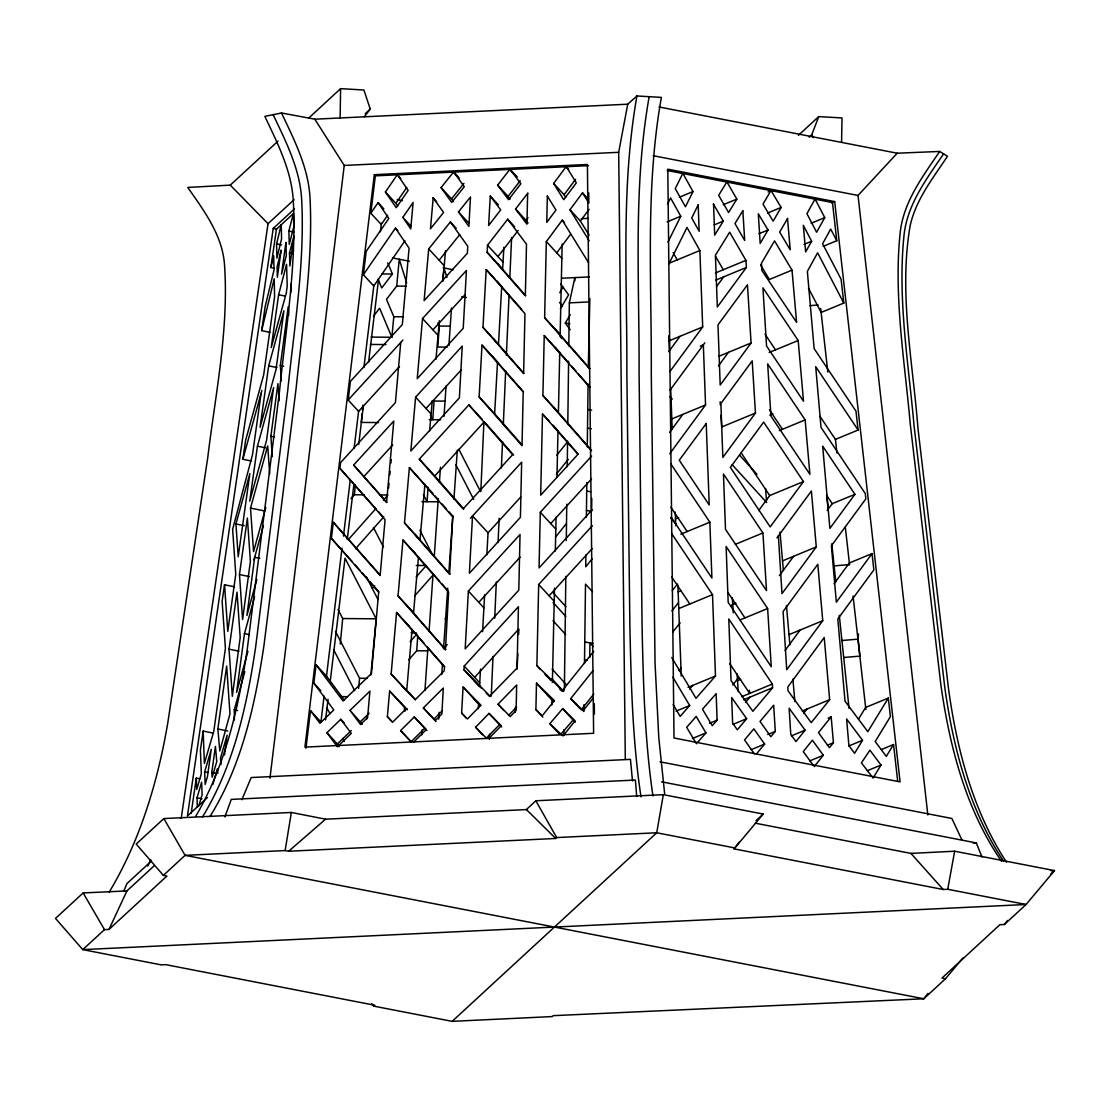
<?xml version="1.0" encoding="UTF-8"?>
<svg xmlns="http://www.w3.org/2000/svg" width="1110" height="1110" viewBox="0 0 1110 1110"><rect width="100%" height="100%" fill="white"/><g stroke="black" fill="none" stroke-linecap="round" stroke-linejoin="round"><path stroke-width="1.5" d="M563.797 734.889L563.866 729.783M564.366 690.198L565.836 576.326M566.294 540.514L566.766 504.134M567.238 466.727L567.571 441.211M567.793 424.187L568.597 361.222M568.792 346.015L569.347 302.877L574.855 277.611L574.813 280.872M583.874 711.552L583.957 704.683M584.484 663.433L585.511 584.11L592.421 591.685M585.886 554.847L585.733 566.794L592.116 558.871M586.371 517.274L586.815 482.572M587.273 446.872L588.078 384.06M588.3 367.132L589.868 298.562M589.743 657.578L589.937 642.87L593.351 646.617M591.783 498.39L591.616 511.308L586.455 510.447M340.104 117.993L340.617 88.647L363.886 90.007L370.254 109.044L364.371 116.703M841.588 142.108L842.004 117.951L818.75 116.592L798.409 135.323M527.638 193.417L526.945 224.178L515.567 209.013L527.888 193.084M535.894 709.567L536.491 683.163L554.362 700.604L542.249 715.77L535.894 709.567L542.846 717.115M540.362 669.358L536.879 665.584L538.683 584.498L592.351 525.71M591.602 456.085L540.292 512.279L539.058 567.932L592.185 509.74M542.901 395.507L544.233 335.581L559.745 352.411L558.413 412.323L542.901 395.507L591.547 450.84M589.535 368.825L544.635 317.738L546.328 241.564L562.243 220.141L564.56 222.652M551.892 704.933L552.003 699.98L536.491 683.163M552.391 682.414L554.5 588.078M555.319 551.032L556.082 517.107M556.956 477.425L557.997 430.777L552.919 425.255L578.088 453.893M562.159 243.992L560.148 334.568L544.635 317.738M480.81 491.619L483.891 422.355M489.33 739.413L489.565 734.223M491.258 696.15L493.02 656.357M494.713 618.284L496.323 581.931M498.071 542.512L499.153 518.259M501.373 468.004L502.539 441.766M503.302 424.7L505.688 370.809M506.382 355.394L509.074 294.663M509.837 277.417L511.613 237.554M515.193 712.384L515.415 707.181M517.107 669.094L517.801 653.512M518.648 634.476L518.883 629.273M461.621 713.092L463.064 687.09L480.908 705.155L467.435 718.975L461.621 713.092L466.256 718.128M464.022 669.802L464.23 666.056L518.425 606.698L517.066 668.04L489.871 695.956L464.022 669.802L479.534 686.618L480.505 669.122M468.378 591.047L465.187 648.851L518.8 590.131L520.035 534.479L468.378 591.047L483.904 607.878M482.004 345.141L523.212 392.024L522.019 445.707L479.131 396.922L482.004 345.141L497.516 361.971L494.644 413.752L521.728 444.555M486.18 269.55L524.961 313.658L523.615 373.584L482.989 327.353L486.18 269.55L495.448 279.609M507.686 219.211L526.501 244.242L525.349 295.815L487.137 252.345L487.526 245.268L507.686 219.211L514.638 226.759M478.313 708.79L478.577 703.92L463.064 687.09M482.586 631.673L484.612 594.932M486.846 554.709L488.053 532.814L520.798 496.947M501.706 286.38L498.501 344.183L482.989 327.353M503.871 247.28L502.65 269.161L487.137 252.345M408.716 659.798L416.722 650.765L417.735 636.099M428.071 487.235L427.072 501.706L423.423 494.616M437.923 323.024L439.269 326.062L437.812 347.055L447.219 347.125M421.869 734.875L422.216 729.811M424.963 690.254L427.933 647.588M429.07 631.229L432.956 575.216L414.599 595.931M434.274 556.263L438.27 498.57M439.394 482.489L440.448 467.241M443.986 416.389L446.095 385.933M448.898 345.529L451.506 308.011M438.672 719.086L439.144 712.301M441.766 674.45L442.474 664.182M443.542 648.767L447.746 588.217M448.815 572.913L452.769 515.859M453.921 499.25L457.334 450.105M843.711 657.495L859.903 656.121L858.127 639.124L858.529 633.949M400.738 342.435L395.424 402.555L340.576 462.634L339.882 468.309L385.073 519.716L380.133 575.549L333.333 522.31L331.39 538.392L378.663 592.171L371.475 673.506L343.032 701.007L316.059 664.835L313.839 683.149L333.805 709.928L319.944 723.332L310.509 710.664L305.944 748.279M387.362 716.671L389.624 691.086L406.274 708.582L392.621 722.194L387.362 716.671L391.996 721.694M412.087 629.356L406.648 690.892L391.136 674.075L396.575 612.526L409.035 626.04M402.972 540.071L448.62 592.005L445.429 649.808L398.032 595.904L402.972 540.071L415.431 553.585M409.382 467.574L452.783 516.941L449.606 574.217L404.484 522.893L409.382 467.574L432.886 493.492M415.598 397.172L410.839 451.021L459.373 397.852L462.246 346.084L415.598 397.172L431.11 414.002M422.535 318.556L417.235 378.677L463.231 328.282L466.422 270.479L422.535 318.556L438.062 335.387M428.696 248.917L424.117 300.657L467.379 253.274L467.768 246.24L450.382 221.958L428.696 248.917L444.208 265.748M404.845 711.33L405.136 707.916L389.624 691.086M418.484 556.901L413.558 612.734L398.032 595.904M424.894 484.39L420.01 539.71L404.484 522.893M429.625 430.833L432.303 400.543M435.939 359.432L439.352 320.734M442.835 281.26L445.54 250.638M340.271 644.064L342.685 618.548L338.009 609.446M351.01 498.598L354.409 494.755L355.366 484.668M362.068 413.836L361.263 422.424L378.579 422.549M362.401 410.409L362.887 405.247M358.599 688.366L359.557 678.265L335.498 631.41M371.073 337.093L391.844 337.26L393.8 316.711L386.488 299.325L396.7 286.061L399.239 259.282L406.69 282.995M366.675 719.169L366.994 715.742M370.851 674.949L376.179 618.811L345.03 558.15L330.114 682.248M388.542 488.289L389.013 483.238M389.804 474.83L390.123 471.459M390.928 463.05L391.247 459.679M442.723 280.927L443.958 267.968L446.942 277.445M325.577 719.918L328.06 699.314M347.291 539.377L353.771 485.431M358.696 444.5L363.345 405.885M368.575 362.346L378.524 279.609M269.966 778.193L344.239 165.445L314.81 119.186L281.524 112.984L264.846 116.383C277.625 143.398 291.722 170.871 293.331 201.326C296.606 264.943 285.964 328.269 279.484 391.372L247.294 648.92C238.803 706.584 225.663 765.289 195.859 816.044M399.489 366.55L358.585 411.338L348.165 400.03L350.427 381.396L402.319 324.55L409.077 248.141L395.438 228.133L363.358 274.711L373.779 286.019L404.9 240.856M363.358 274.711L366.189 251.332L388.847 218.434L378.08 202.644L370.809 213.189L381.243 224.498L387.598 215.271M370.809 213.189L375.333 175.852L397.255 174.797L400.738 178.571M320.957 721.764L324.092 695.984M326.382 677.072L342.005 548.132M343.462 536.088L350.344 479.353M354.09 448.412L358.683 410.589M363.886 367.604L373.89 285.09M380.355 231.782L381.396 223.193M224.484 754.966L227.134 735.153L220.46 758.213L221.001 764.429M244.824 671.647L234.279 709.831L234.404 720.043M254.592 597L244.477 633.588L236.61 692.335L247.96 651.292M272.311 456.751L270.868 436.272L277.916 383.644L279.109 400.821M281.399 380.73L280.33 365.565L288.198 306.818L288.78 315.198M291.306 283.577L290.778 292.776M261.114 393.245L252.511 454.642L232.628 529.359L235.764 574.314L227.786 631.34L224.539 584.776L234.446 586.788M211.774 772.505L215.423 746.378L216.769 761.474L212.19 777.264L211.774 772.505L215.076 773.17M217.865 728.992L226.662 666.125L229.992 713.786L219.808 750.971L217.865 728.992L227.772 731.004M229.035 649.156L237.013 592.13L240.19 637.556L232.323 696.303L229.035 649.156L238.941 651.168M239.469 574.564L247.377 518.065L250.402 561.258L242.604 619.463L239.469 574.564L249.375 576.576M257.437 446.164L249.736 501.165L266.594 440.212L273.629 387.584L257.437 446.164L265.692 447.843M268.675 365.856L260.087 427.267L276.043 369.505L283.91 310.745L268.675 365.856L276.931 367.535M278.624 294.733L271.228 347.583L286.241 293.262L287.212 286.102L286.56 264.263L278.624 294.733L285.228 296.079M285.908 242.66L281.51 274.17L286.297 255.73L285.908 242.382M664.64 793.608L658.771 737.47L655.053 663.211L651.279 373.584C651.764 281.551 645.104 188.547 661.38 97.403L636.946 95.973C620.726 187.132 627.289 280.122 626.845 372.155L629.911 628.01C631.16 684.37 632.575 740.994 640.983 796.813M649.17 96.695C632.936 187.84 639.513 280.844 639.069 372.863L642.121 628.732C643.342 684.565 644.799 740.647 652.944 795.981M181.207 818.458L268.037 223.693L294.081 199.689M294.469 208.874L273.24 228.438L187.451 815.989L207.487 797.521M191.156 813.366L196.303 778.11L199.606 778.776M213.078 733.086L203.172 731.074L200.424 749.861L201.312 773.823L196.72 789.432L196.303 778.11M224.539 584.776L222.125 601.273L225.413 648.309L213.786 731.393L204.365 763.444L203.172 731.074M251.11 460.941L242.854 459.262L245.657 440.143L263.667 374.958L274.586 296.925L274.198 278.818L261.641 330.641L269.897 332.32M261.641 330.641L265.151 306.637L274.017 270.049L273.698 255.758L270.854 267.496L274.156 268.176M270.854 267.496L276.459 229.173L293.415 213.536L293.859 226.648L289.252 244.367L288.864 231.019L293.415 213.536M291.347 812.464L163.836 818.57L136.183 844.058L163.378 875.36L185.079 855.352L285.131 850.565L291.347 812.464L325.563 819.194L526.39 809.578L535.825 800.768L663.336 794.663L763.194 814.046L734.099 848.886L943.236 889.499L947.732 889.276L1026.084 904.497L1054.5 870.615L954.642 851.217L910.921 853.396L755.341 823.19M663.336 794.663L656.731 832.778L452.131 1021.353L373.779 1006.132L371.531 1003.537M947.732 889.276L954.642 851.217M625.305 759.42L618.686 152.306L627.733 104.201L636.946 95.973M281.26 224.733L281.565 238.872L276.903 258.13L276.57 243.909L281.205 224.789M289.502 252.927L293.9 236.028L289.89 266.012L289.502 252.927L292.818 253.593M242.854 459.262L261.863 390.498M235.93 523.976L249.875 473.554L238.22 556.762L235.93 523.976L244.186 525.654M265.789 507.409L253.566 551.642L250.513 508.089L267.704 445.873L269.675 473.984M253.954 559.912L263.431 525.627M256.84 579.517L246.892 615.509L254.689 557.289L259.768 558.33M212.843 784.506L217.407 768.717L217.824 773.392M197.372 807.275L197.025 797.812L201.618 782.203L202.089 794.816L198.87 805.735M204.67 771.825L211.261 749.403L207.473 776.459L205.142 784.423L204.67 771.825L207.972 772.491M224.9 816.891L231.296 799.394L635.392 780.053L636.71 796.591M809.176 137.182L811.715 134.837L818.75 116.592M241.869 799.727L251.193 777.541L630.452 759.379L632.492 780.927M123.696 891.316L126.97 883.56L151.487 860.985M126.915 890.928L83.153 892.939L55.5 918.414L82.778 949.633L104.479 929.639L108.988 929.417L126.915 890.928L154.29 865.689M147.81 865.994L150.78 859.834M667.54 204.171L670.606 197.982L680.763 216.228L667.929 242.119M682.761 173.493L675.255 188.617L685.453 206.793L693.001 191.572L682.955 173.535M668.928 263.847L687.007 227.425L699.869 250.527L702.685 326.95L669.871 371.614M814.962 199.162L806.942 213.689L816.613 232.254L824.758 217.629L815.156 199.203M811.618 241.231L805.652 251.928L803.321 225.288L811.618 241.231L804.056 244.353M768.009 229.992L760.17 243.451L758.324 213.786L768.009 229.992L758.935 233.738M768.092 191.891L771.103 190.643L781.149 207.431L773.143 221.181L762.986 204.171L770.895 190.601L727.036 182.096L736.846 199.092L728.59 212.523L718.656 195.291L726.814 182.054L667.152 170.468M787.67 218.337L779.65 232.087L790.237 249.792L787.503 218.628M559.759 292.679L563.02 287.157M570.207 329.767L565.309 323.065L570.304 314.588M560.397 308.76L568.597 294.858L560.703 283.938M109.169 892.19C140.304 840.395 157.897 781.343 167.915 722.083L207.764 457.487C215.506 393.592 228.951 329.379 224.511 264.749C222.402 235.14 204.101 210.886 187.756 187.437L230.269 185.134L278.027 141.123M858.502 719.127L865.633 707.445L888.319 698.065L890.4 716.616L875.193 741.536L886.293 756.396L893.55 744.519L897.685 781.204M862.525 740.301L854.589 753.315L848.928 745.74L846.583 718.961L862.525 740.301L848.928 745.934M888.319 698.065L867.812 731.657L845.015 701.159L837.814 618.978L873.861 569.902L872.03 553.599L849.358 562.978L834.054 583.791M881.021 765.054L873.084 778.054L861.402 762.875L869.921 750.193L881.021 765.054L867.409 770.673M713.341 203.907L723.29 221.14L714.687 235.126L713.55 204.268M202.506 816.918C233.724 765.803 246.878 705.821 255.619 647.227L287.823 389.679C294.289 326.562 304.945 263.25 301.67 199.62C300.047 169.178 285.95 141.705 273.185 114.691M209.984 816.516C241.911 765.192 255.092 704.586 263.958 645.534L296.162 387.987C302.628 324.869 313.284 261.558 310.009 197.927C308.386 167.485 294.289 139.999 281.524 112.984M1006.492 862.206C972.929 810.938 957.084 749.985 948.662 689.907L917.998 428.682C912.795 361.333 898.531 292.749 910.214 225.385C916.069 199.3 933.066 178.072 947.468 156.274L939.712 151.446C922.826 176.296 903.651 201.562 900.196 232.406C893.508 296.273 904.608 360.334 910.242 423.867L940.905 685.078C949.661 746.697 965.839 809.592 1001.622 861.429M943.597 153.86C926.697 178.696 907.522 203.963 904.067 234.821C897.38 298.687 908.493 362.748 914.113 426.268L944.79 687.492C953.282 748.057 969.294 809.537 1003.44 861.041M459.304 178.391L453.518 172.106L397.505 174.783L408.147 190.407L396.228 207.723L385.42 191.988L397.255 174.797M397.658 205.919L395.854 203.297L406.773 187.437M402.847 217.366L413.1 202.478L410.769 228.896L402.847 217.366L410.964 226.162M668.719 351.676L680 336.33M716.685 286.38L723.706 276.834M746.378 267.468L717.324 307.012L715.423 255.258L729.659 232.17L745.934 260.364L746.378 267.468L715.797 280.108M670.038 390.179L704.794 342.851M669.566 432.47L682.872 414.363M718.447 365.925L728.41 352.37M669.732 453.74L705.544 404.983L703.338 344.849L700.313 346.098M751.082 342.99L720.196 385.045L717.976 324.911L747.46 284.784L751.082 342.99L718.919 356.282M755.452 413.045L722.846 457.417L720.876 403.554L752.205 360.903L755.452 413.045L721.708 426.989L720.973 415.209M758.63 510.642L769.716 495.532L803.46 481.587L763.652 422.105L730.38 467.393L770.187 526.889L803.46 481.587M776.986 537.851L811.382 491.036L816.28 546.925L781.981 593.614L778.387 535.936M779.4 575.632L793.595 556.304M827.241 510.503L832.25 503.69L854.922 494.311L822.676 446.109L829.878 528.402L854.922 494.311M785.061 650.502L800.06 630.078M822.746 620.698L786.726 669.718L783.105 611.527L817.792 564.296L822.746 620.698L789.002 634.656M872.03 553.599L836.343 602.175L831.404 545.773L865.855 498.862L865.259 493.506L821.025 427.419L815.711 366.675L858.099 430.042L835.428 439.407L820.012 416.375M588.425 165.654L566.336 166.708L576.326 182.845L563.727 199.689L553.654 183.455L566.086 166.722L568.403 169.233M565.753 197.469L564.074 194.763L575.549 179.321M589.244 240.842L569.957 209.748L582.514 192.849L587.148 197.885M556.762 252.872L570.679 234.127M589.16 235.195L580.391 221.056L589.091 209.36M734.099 848.886L739.246 842.046M387.723 262.89L392.413 274.031L381.715 287.962L377.983 279.096M373.487 316.225L379.634 308.247L391.844 337.26M566.086 166.722L510.073 169.4L520.867 183.76L508.56 199.689L497.641 185.134L509.795 169.414L516.747 176.948M510.059 199.092L508.075 196.442L520.229 180.722M497.96 256.576L518.106 230.519M528.069 223.082L526.001 220.321L528.013 217.726M928.043 993.381L923.784 998.778L553.155 1015.664L552.183 1016.566L452.131 1021.353M962.911 957.972L945.484 978.77L941.96 978.09L999.874 924.713L1004.383 924.491L1007.589 920.44M593.725 651.348L562.423 690.517L536.879 665.584M579.975 708.638L570.707 698.592L592.865 670.856M581.14 709.9L593.794 694.041M562.978 735.986L575.091 720.82L562.645 708.679L549.825 723.664L559.093 733.71M593.212 698.135L583.152 710.733L570.707 698.592M509.795 169.414L453.796 172.092L464.271 186.73L451.673 202.408L441.072 187.576L453.518 172.106M453.421 201.576L451.492 198.884L463.938 183.414M458.472 211.927L470.501 196.97L468.864 226.468L458.472 211.927L468.892 223.235M439.116 260.226L459.734 234.612M556.832 455.128L567.501 441.877M556.387 474.109L568.264 459.346M555.597 537.004L566.377 523.601M672.271 590.589L677.572 584.013M671.925 610.861L678.39 602.827M672.604 632.214L680.152 622.849M679.029 670.662L681.152 668.012M730.963 606.143L733.113 603.479M732.711 684.939L738.122 678.21M803.723 713.106L806.984 709.054M805.111 730.2L795.967 741.563L790.764 734.404L789.127 708.236L805.111 730.2L791.499 735.819M829.656 699.675L811.202 722.638L788.044 690.808L787.809 687.048L824.217 637.501L829.656 699.675L802.239 711.011M831.168 716.866L818.486 732.642L829.434 747.696L833.43 742.715L831.168 716.866L828.143 718.114M814.199 766.621L823.342 755.258L812.395 740.217L803.251 751.581L813.214 765.262M745.518 702.394L749.888 697.177M746.655 718.697L737.331 729.811L732.614 723.137L731.67 697.552L746.655 718.697L733.044 724.33M772.574 687.798L752.857 711.302L731.046 680.527L728.784 618.964L772.338 684.051L772.574 687.798L743.575 699.786M756.368 753.967L764.651 744.088L753.843 728.84L744.533 739.954L754.342 753.815M775.293 731.393L770.853 736.693L760.045 721.445L773.656 705.211L775.293 731.393L767.732 734.515M561.313 733.724L573.079 719.988L562.645 708.679M689.574 689.088L692.82 685.383M672.868 677.225L689.671 705.516L680.18 716.38L673.146 704.559M671.439 533.258L712.509 594.641L715.492 676.004L695.998 698.301L671.758 657.522M697.51 742.562L705.946 732.905L696.178 716.449L686.674 727.314L696.456 743.769M717.115 720.14L712.273 725.676L702.491 709.235L716.144 693.639L717.115 720.14L709.554 723.262M348.221 539.779L375.43 509.088M383.366 500.124L387.903 495.018L379.523 494.949M355.505 548.77L383.81 516.83M372.433 588.258L374.708 585.692M416.125 577.006L426.323 565.503L416.264 565.434M410.117 641.691L416.847 634.101M445.068 618.783L447.33 616.23M443.75 648.379L447.163 644.521M348.165 400.03L402.916 340.048M432.969 329.864L465.312 294.441M353.632 465.048L393.786 421.065L386.585 502.525L353.632 465.048L386.793 502.206M364.066 476.356L392.746 444.93M426.018 408.48L461.33 369.81M468.836 404.9L512.612 454.698L463.064 508.963L419.289 459.165L468.836 404.9L482.129 419.316M463.758 508.921L434.801 475.982L484.348 421.717M470.446 518.273L521.644 462.19L520.423 517.343L469.363 573.26L472.541 515.983L488.053 532.814M478.812 602.355L520.132 557.095M550.726 523.587L591.533 478.896M474.664 677.364L518.481 629.37M549.117 595.806L592.282 548.52M927.849 814.976L858.03 195.457L897.213 153.208L939.712 151.446M482.531 734.751L475.579 727.216L489.038 713.397L501.262 725.76L488.913 738.428M498.002 704.184L516.677 685.009L516.108 710.511L510.225 716.561L498.002 704.184L503.801 710.469M486 738.525L499.472 724.705L489.038 713.397M508.435 715.492L516.608 707.112M414.266 716.977L424.7 728.285L411.033 741.882L400.613 730.574L414.266 716.977L426.268 729.575L413.752 742.049M423.354 707.916L443.306 688.034L441.863 714.035L435.356 720.515L423.354 707.916L435.966 721.514M433.788 719.225L442.002 711.038M340.784 719.294L351.287 733.377L337.426 746.78L326.923 732.697L340.784 719.294L344.267 723.054M350.011 710.372L369.921 691.128L367.577 717.629L360.514 724.469L350.011 710.372L362.346 724.247M339.258 746.558L337.357 744.005L351.218 730.602M360.431 721.68L369.144 713.258M308.857 117.924L340.617 88.647M365.176 113.733L370.254 109.044M108.988 929.417L166.902 876.04L163.378 875.36M373.779 1006.132L374.764 1005.244L165.64 964.632L161.13 964.854L82.778 949.633L1026.084 904.497L1004.383 924.491M285.131 850.565L288.655 851.245L555.708 838.466L556.679 837.564L656.731 832.778L735.084 847.998M756.035 820.665L763.194 814.046M1050.726 874.083L1054.5 870.615L1051.128 870.767M945.484 978.77L923.784 998.778L185.079 855.352L163.836 818.57M288.655 851.245L325.563 819.194M831.57 202.866L834.678 201.576L900.085 781.884L674.006 737.997L667.804 169.178L834.678 201.576M679.403 197.191L693.001 191.572M667.165 221.847L680.763 216.228M723.248 204.712L736.846 199.092M714.216 224.886L723.29 221.14M767.537 213.051L781.149 207.431M669.288 263.167L699.869 250.527M811.146 223.263L824.758 217.629M715.353 273.004L745.934 260.364M823.162 246.351L836.774 240.717L832.472 202.561L771.103 190.643M792.013 270.132L796.605 322.413L761.849 270.479L761.404 263.361L774.516 240.884L792.013 270.132L769.341 279.512L760.586 264.888M668.942 340.895L702.685 326.95M836.774 240.717L830.696 229.062L822.607 243.742L841.116 279.276L843.794 303.085L821.122 312.451L808.427 288.059M769.188 352.467L798.187 340.493L762.931 287.809L766.552 346.001L803.501 401.223L798.187 340.493M671.8 418.928L705.544 404.983M769.771 415.168L772.921 413.863M779.303 430.597L805.138 419.913L767.676 363.913L770.923 416.056L809.912 474.317L805.138 419.913M675.477 518.925L678.64 517.621M680.846 534.16L709.845 522.172L670.676 463.633M735.32 544.358L762.917 532.953L723.456 473.97L725.496 529.303L766.511 590.617L762.917 532.953M678.154 591.963L681.318 590.659M782.536 560.883L816.28 546.925M678.765 608.585L712.509 594.641M732.78 604.562L735.93 603.257M740.217 619.866L767.634 608.53L726.12 546.495L728.174 602.341L771.256 666.735L767.634 608.53M688.075 687.34L715.492 676.004M737.526 680.68L740.675 679.375M676.073 711.149L689.671 705.516M741.758 696.692L772.338 684.051M692.349 738.525L705.946 732.905M751.04 749.708L764.651 744.088M827.38 745.212L833.43 742.715M809.745 760.877L823.342 755.258M881.451 749.528L893.55 744.519M810.05 305.652L818.139 304.959M834.096 565.892L848.678 564.643M841.935 640.512L858.127 639.124M314.81 119.186L627.733 104.201M344.239 165.445L618.686 152.306M581.238 218.684L588.134 218.351M561.688 278.249L589.396 276.903M569.347 302.877L589.133 301.934M973.109 843.073L976.273 842.92L982.017 857.059M382.02 273.948L392.413 274.031M396.7 286.061L406.107 286.144M393.8 316.711L403.208 316.78M439.269 326.062L450.244 326.146M370.379 344.447L385.961 344.572M445.041 401.112L434.065 401.029L432.761 419.705L430.444 415.182M429.306 419.677L440.601 419.76M354.409 494.755L364.455 494.838M421.869 501.664L438.048 501.789M342.685 618.548L376.179 618.811M411.033 632.783L416.236 632.825M416.722 650.765L427.697 650.848M359.557 678.265L367.396 678.335M340.493 696.636L347.416 696.692M404.026 708.943L407.481 708.971M565.309 323.065L569.86 323.815M587.759 409.437L591.63 410.076M587.509 428.169L591.394 428.807M586.704 491.078L590.575 491.716M584.762 642.01L592.962 643.37M584.526 659.992L587.121 660.422M658.965 106.962L897.213 153.208M653.179 155.691L858.03 195.457M397.186 199.633L402.264 200.619M392.579 257.964L409.437 261.225M443.154 267.76L453.296 269.786M461.746 296.634L466.422 297.536M659.978 761.793L951.88 818.472L962.148 840.395M661.518 781.801L976.273 842.92M288.864 231.019L293.817 232.032M273.24 228.438L276.529 229.118M276.57 243.909L281.538 244.908M280.33 365.565L283.633 366.231M270.868 436.272L274.267 436.965M250.513 508.089L264.069 510.836M244.477 633.588L249.431 634.601M234.279 709.831L237.582 710.497M197.025 797.812L201.978 798.825M549.825 723.664L561.785 734.862M550.962 680.458L544.996 674.38M559.468 688.769L561.91 691.141M546.911 694.458L554.07 701.437M573.079 719.988L575.341 722.194M526.39 809.578L555.708 838.466M474.456 681.11L481.504 688.242M486.194 693.001L489.718 696.567M473.498 698.398L480.63 705.627M499.472 724.705L501.692 726.953M475.579 727.216L486.679 738.455M230.269 185.134L268.037 223.693M391.136 674.075L415.362 699.522L444.264 670.731L444.472 667.013L396.575 612.526M401.556 685.383L415.404 699.924M400.058 702.394L407.19 709.9M424.7 728.285L426.878 730.574M400.613 730.574L411.519 742.035M566.336 166.708L568.653 169.219M553.654 183.455L564.074 194.763M569.957 209.748L580.391 221.056M510.073 169.4L517.024 176.934M497.641 185.134L508.075 196.442M546.328 241.564L561.84 258.38M515.567 209.013L526.001 220.321M491.411 197.302L498.362 204.837M453.796 172.092L458.43 177.128M441.072 187.576L451.492 198.884M487.526 245.268L503.038 262.099M436.674 201.715L433.191 197.941L430.472 228.785L443.598 212.468L432.969 197.635M450.382 221.958L456.182 228.244M500.679 285.27L496.614 280.858L521.7 309.399M385.42 191.988L395.854 203.297M378.08 202.644L383.88 208.916M395.438 228.133L397.755 230.644M543.65 415.209L549.436 421.495M479.131 396.922L494.644 413.752M540.292 512.279L555.805 529.109M538.683 584.498L554.195 601.329M419.289 459.165L434.801 475.982M339.882 468.309L376.29 509.185M333.333 522.31L380.286 575.174M464.23 666.056L479.742 682.886M331.39 538.392L351.953 561.216M316.059 664.835L326.493 676.143L344.461 700.257M313.839 683.149L320.79 690.684M310.509 710.664L320.929 721.972M326.923 732.697L337.357 744.005M739.538 455.156L756.951 474.234M669.982 396.617L672.271 399.114M732.184 464.743L766.691 502.525M670.634 518.051L676.462 524.447M553.252 592.837L565.975 606.795M553.071 602.494L565.809 616.438M552.974 620.629L565.614 634.462M552.156 669.136L566.1 684.412M552.017 678.834L563.644 691.572M910.921 853.396L943.236 889.499M497.571 263.653L525.668 295.621M555.056 329.046L589.868 368.645M554.667 346.889L568.306 362.415M571.719 366.3L576.27 371.475M578.546 374.056L589.923 387.002M544.233 335.581L589.729 387.335M493.409 338.661L523.892 373.335M553.321 406.815L590.659 449.272M492.424 356.449L523.49 391.788M485.375 422.896L513.652 455.058M435.175 496.087L438.603 499.986M442.03 503.885L446.595 509.074M448.884 511.682L453.449 516.871M414.918 534.201L449.994 574.106M378.552 511.752L383.075 516.885M413.392 551.379L439.643 581.251M441.933 583.846L447.635 590.34M408.466 607.212L445.693 649.572M355.325 565.059L359.834 570.179M362.082 572.746L367.715 579.142M369.963 581.709L378.968 591.949M406.995 623.834L424.103 643.3M427.53 647.185L444.638 666.652M559.509 302.336L562.52 306.457M559.69 335.706L561.715 338.495M811.715 134.837L813.588 137.612M765.026 334.193L775.501 349.858M769.48 409.867L782.467 429.292M826.562 495.185L832.25 503.69M741.202 452.908L769.716 495.532M670.926 507.27L687.173 531.551M727.98 592.532L744.949 617.909M671.245 517.26L711.899 578.019L709.845 522.172M671.689 576.895L689.837 604.02M729.783 663.711L749.666 693.431L749.458 690.281M582.514 192.849L588.841 203.061L588.73 192.862M562.243 220.141L588.591 262.709M83.153 892.939L104.479 929.639M715.548 256.382L723.262 269.744M535.825 800.768L556.679 837.564M673.173 252.678L677.197 259.906M843.794 303.085L817.626 252.775L807.358 271.381L814.13 348.596L855.976 411.144L858.099 430.042M458.86 449.328L480.006 490.537M455.891 464.757L473.72 499.486M419.941 530.289L432.567 554.889M373.473 527.555L383.533 547.161M366.397 576.936L377.997 599.553M333.624 649.683L354.687 690.697M326.812 707.583L329.975 713.744M342.615 738.386L344.197 741.466M820.665 308.372L827.838 372.086M835.414 439.241L836.954 453.019M845.307 527.056L849.58 564.948M853.063 595.931L865.883 709.595M826.784 496.225L828.032 508.13M831.779 543.803L835.774 581.862M839.285 615.342L849.053 708.388M780.011 532.078L783.369 570.346M786.449 605.588L789.89 644.73M792.901 679.07L794.857 701.534M765.525 488.483L766.524 500.568M720.14 401.764L720.348 405.122M732.35 597.777L733.28 612.706M737.096 673.825L738.205 691.696M668.747 335.803L669.302 350.663M670.676 388L672.174 429.029M675.227 512.14L675.726 525.807M677.905 585.192L681.249 676.101M594.294 703.712L594.405 713.966M542.485 413.947L540.681 495.157L577.963 454.309L542.485 413.947M547.341 196.081L546.758 222.375L555.985 210.04L547.341 196.081M490.259 196.04L488.622 225.51L500.679 209.901L490.259 196.04M374.32 174.672L304.931 747.113L593.614 733.294L587.412 164.474L374.32 174.672M281.107 250.291L277.333 277.264L277.098 266.844L281.107 250.291M698.19 204.864L691.696 217.949L699.161 231.282L698.19 204.864M742.84 210.761L734.959 223.568L744.699 240.468L742.84 210.761M706.224 423.493L679.251 460.206L709.221 504.981L706.224 423.493"/></g></svg>
